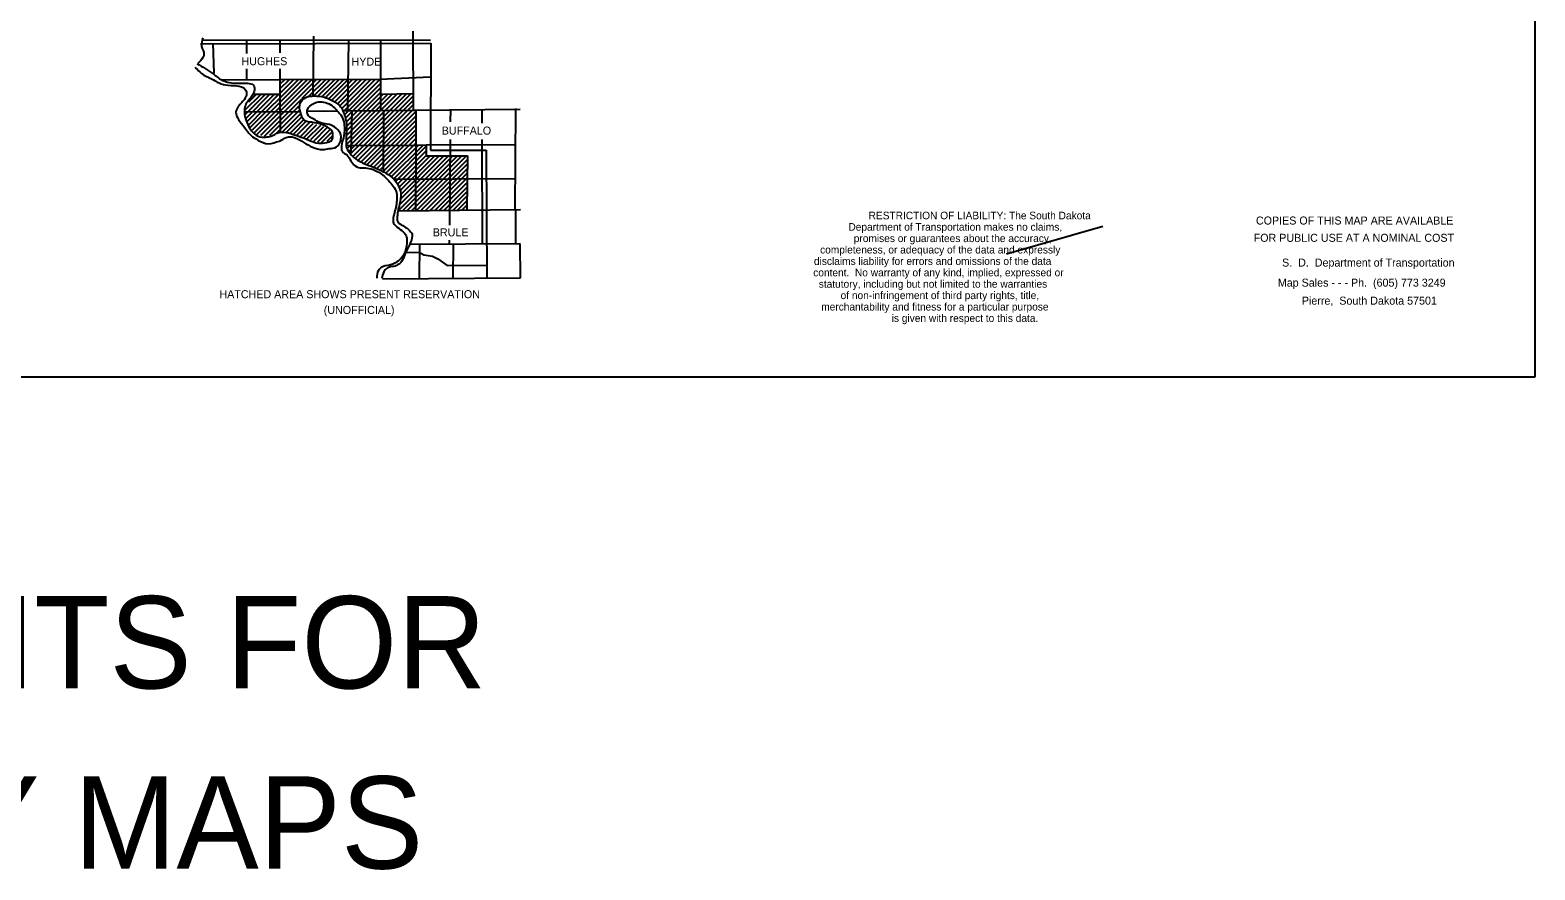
# Model space of a CAD drawing. Extents: x 1225394 to 1640443, y 15921640 to 16349879.
# Drawn here: x 1498484 to 1592476, y 15922657 to 15975072 of the extents above; entities that cross this region are included whole.
import ezdxf

# ---------------------------------------------------------------- set-up
doc = ezdxf.new("R2010")
doc.units = 0
for name, color, linetype in [('L20', 7, 'Continuous'), ('L23', 7, 'Continuous'), ('L26', 7, 'Continuous'), ('L31', 7, 'Continuous'), ('L33', 7, 'Continuous')]:
    doc.layers.add(name, color=color, linetype=linetype)

msp = doc.modelspace()

# ---------------------------------------------------------------- linework, layer by layer
at = {"layer": 'L20'}
msp.add_line((1559462, 15961099), (1565479, 15962835), dxfattribs=at)
at = {"layer": 'L23'}
for p, q in [((1592476, 16323869), (1592476, 15953403)), ((1592476, 15953403), (1434571, 15953403))]:
    msp.add_line(p, q, dxfattribs=at)
at = {"layer": 'L31'}
for p, q in [((1522396, 15974998), (1522402, 15970066)), ((1509123, 15974206), (1523521, 15974248)), ((1509218, 15974475), (1523495, 15974449)), ((1509904, 15974237), (1509952, 15972389)), ((1512006, 15974475), (1512006, 15973614)), ((1514086, 15974465), (1514086, 15973646)), ((1516177, 15974692), (1516145, 15971006)), ((1518363, 15974465), (1518304, 15970024)), ((1520379, 15974459), (1520369, 15972025)), ((1523521, 15974248), (1523495, 15967574)), ((1512006, 15972648), (1512006, 15971988)), ((1514086, 15972648), (1514086, 15971999)), ((1520337, 15972015), (1523489, 15972147)), ((1520369, 15972025), (1520364, 15971080)), ((1510480, 15971972), (1514054, 15971988)), ((1514086, 15971988), (1520337, 15972015)), ((1514086, 15971988), (1514086, 15971064)), ((1520364, 15971080), (1522402, 15971117)), ((1512386, 15971064), (1514086, 15971064)), ((1514086, 15971075), (1514096, 15968715)), ((1520364, 15971048), (1520364, 15970082)), ((1528796, 15970172), (1528753, 15963857)), ((1511853, 15969966), (1515311, 15969998)), ((1515797, 15970008), (1517660, 15970024)), ((1518072, 15970024), (1529102, 15970130)), ((1518584, 15970029), (1518526, 15967363)), ((1520564, 15970050), (1520538, 15966238)), ((1522576, 15970056), (1522571, 15967896)), ((1524735, 15970114), (1524730, 15969338)), ((1526694, 15970098), (1526694, 15969258)), ((1518246, 15967864), (1522576, 15967896)), ((1522571, 15967859), (1522555, 15963825)), ((1522571, 15967896), (1523231, 15967907)), ((1523231, 15967907), (1528769, 15967938)), ((1523231, 15967859), (1523231, 15967226)), ((1523495, 15967574), (1526963, 15967574)), ((1524720, 15968234), (1524672, 15962896)), ((1526705, 15968234), (1526721, 15961713)), ((1526963, 15967574), (1527006, 15959580)), ((1523231, 15967226), (1525797, 15967215)), ((1525797, 15967215), (1525754, 15963830)), ((1521256, 15965774), (1528796, 15965800)), ((1521509, 15963799), (1529118, 15963883)), ((1528811, 15963846), (1528801, 15961724)), ((1529096, 15961740), (1522264, 15961697)), ((1522813, 15961708), (1522787, 15959580)), ((1524661, 15961951), (1524661, 15961708)), ((1524910, 15961729), (1524894, 15959559)), ((1529118, 15959606), (1529096, 15961740)), ((1520496, 15959538), (1529118, 15959606))]:
    msp.add_line(p, q, dxfattribs=at)
for points in [[(1512254, 15969005), (1515247, 15971988)], [(1512380, 15968847), (1515527, 15971988)], [(1512502, 15968688), (1515812, 15971988)], [(1512671, 15968572), (1516087, 15971988)], [(1512898, 15968514), (1516377, 15971999)], [(1514086, 15971407), (1514677, 15971999)], [(1514086, 15971692), (1514403, 15971999)], [(1514086, 15971967), (1514123, 15971999)], [(1514086, 15971122), (1514962, 15971988)], [(1515464, 15970800), (1516662, 15971999)], [(1515902, 15970959), (1516948, 15971999)], [(1516214, 15970980), (1517227, 15971999)], [(1516478, 15970964), (1517512, 15971999)], [(1516747, 15970948), (1517798, 15971999)], [(1516963, 15970879), (1518077, 15971999)], [(1517153, 15970790), (1518363, 15972009)], [(1517338, 15970700), (1518648, 15972009)], [(1517528, 15970600), (1518928, 15972009)], [(1517718, 15970504), (1519213, 15972009)], [(1517856, 15970357), (1519498, 15972009)], [(1517977, 15970209), (1519778, 15972009)], [(1518062, 15969998), (1520063, 15972009)], [(1518130, 15969792), (1520342, 15972009)], [(1518194, 15969575), (1520353, 15971729)], [(1518252, 15969348), (1520353, 15971450)], [(1518252, 15969063), (1520353, 15971164)], [(1518304, 15967706), (1521689, 15971080)], [(1518405, 15967521), (1521969, 15971080)], [(1518526, 15967363), (1522264, 15971091)], [(1511921, 15969797), (1513172, 15971059)], [(1511926, 15970093), (1512898, 15971059)], [(1512006, 15969596), (1513463, 15971064)], [(1512085, 15969401), (1513743, 15971064)], [(1512153, 15970600), (1512613, 15971059)], [(1512164, 15969190), (1514028, 15971064)], [(1513120, 15968456), (1515427, 15970763)], [(1513468, 15968524), (1515295, 15970346)], [(1518252, 15967933), (1521393, 15971075)], [(1518252, 15968213), (1521103, 15971064)], [(1518252, 15968498), (1520812, 15971059)], [(1518252, 15968783), (1520522, 15971048)], [(1518664, 15967204), (1522396, 15970937)], [(1518796, 15967057), (1522396, 15970663)], [(1518980, 15966956), (1522396, 15970383)], [(1513922, 15968688), (1515348, 15970114)], [(1514260, 15968746), (1515385, 15969871)], [(1514503, 15968709), (1515438, 15969639)], [(1514719, 15968646), (1515538, 15969459)], [(1514936, 15968572), (1515712, 15969359)], [(1515152, 15968509), (1515944, 15969301)], [(1515369, 15968440), (1516171, 15969248)], [(1519160, 15966856), (1522396, 15970098)], [(1519345, 15966756), (1522571, 15969992)], [(1519545, 15966682), (1522571, 15969707)], [(1519746, 15966597), (1522571, 15969422)], [(1515585, 15968371), (1516404, 15969190)], [(1515797, 15968308), (1516636, 15969142)], [(1516013, 15968239), (1516837, 15969063)], [(1516230, 15968171), (1517037, 15968984)], [(1516446, 15968107), (1517238, 15968889)], [(1516689, 15968065), (1517301, 15968683)], [(1517037, 15968134), (1517354, 15968451)], [(1519947, 15966513), (1522571, 15969132)], [(1520147, 15966434), (1522571, 15968847)], [(1520337, 15966339), (1522560, 15968567)], [(1520522, 15966233), (1522560, 15968282)], [(1520696, 15966133), (1522560, 15967996)], [(1520881, 15966032), (1522734, 15967891)], [(1521034, 15965916), (1523014, 15967880)], [(1521214, 15965800), (1523209, 15967806)], [(1521335, 15965642), (1523231, 15967532)], [(1521435, 15965457), (1523236, 15967257)], [(1521530, 15963857), (1524873, 15967199)], [(1521536, 15965272), (1523452, 15967199)], [(1521562, 15964174), (1524588, 15967199)], [(1521604, 15964490), (1524302, 15967199)], [(1521604, 15965066), (1523737, 15967199)], [(1521631, 15964807), (1524023, 15967199)], [(1521779, 15963825), (1525152, 15967199)], [(1522064, 15963825), (1525438, 15967199)], [(1522344, 15963825), (1525717, 15967199)], [(1522639, 15963830), (1525786, 15966983)], [(1522919, 15963830), (1525786, 15966698)], [(1523204, 15963830), (1525786, 15966412)], [(1523495, 15963841), (1525786, 15966133)], [(1523780, 15963841), (1525781, 15965842)], [(1524060, 15963841), (1525781, 15965557)], [(1524345, 15963841), (1525781, 15965272)], [(1524635, 15963846), (1525781, 15964992)], [(1524920, 15963857), (1525770, 15964707)], [(1525205, 15963857), (1525770, 15964422)], [(1525496, 15963867), (1525770, 15964142)], [(1521969, 15961196), (1522777, 15961222), (1523072, 15961048), (1523621, 15960963), (1523959, 15960805), (1524545, 15960372), (1526995, 15960409)]]:
    msp.add_lwpolyline(points, dxfattribs=at)
msp.add_spline([(1509281, 15974581), (1509197, 15974058), (1509345, 15973540), (1509281, 15973356), (1508954, 15972997)], degree=3, dxfattribs=at)
at = {"layer": 'L33'}
for points in [[(1508912, 15972976), (1509920, 15972342), (1510469, 15971956), (1510929, 15971798), (1512069, 15971756), (1512439, 15971640), (1512486, 15971238), (1512264, 15970874), (1511905, 15970283), (1511879, 15969813), (1512021, 15969316), (1512322, 15968783), (1512729, 15968451), (1513209, 15968398), (1513537, 15968456), (1513627, 15968498), (1514186, 15968709), (1514778, 15968609), (1515897, 15968208), (1516488, 15968018), (1517027, 15968065), (1517301, 15968171), (1517396, 15968588), (1517328, 15968804), (1517127, 15968973), (1516747, 15969158), (1516076, 15969316), (1515670, 15969406), (1515406, 15969808), (1515337, 15970098), (1515321, 15970167), (1515411, 15970615), (1515839, 15970922), (1516103, 15970959), (1516689, 15970922), (1517396, 15970658), (1517930, 15970214), (1518136, 15969707), (1518209, 15969475), (1518236, 15968572), (1518231, 15967864)], [(1508785, 15972759), (1509429, 15972215), (1509688, 15972088), (1510696, 15971650), (1511926, 15971355), (1512006, 15971138), (1511868, 15970747), (1511435, 15970230), (1511356, 15970056), (1511430, 15969623), (1511779, 15969132), (1512285, 15968498), (1512713, 15968213), (1513363, 15967981), (1514054, 15968150), (1514112, 15968171), (1514471, 15968371), (1514804, 15968414), (1515036, 15968350), (1516129, 15967764), (1516763, 15967622), (1517169, 15967674), (1517613, 15967780), (1517856, 15968081), (1517903, 15968271), (1517903, 15968509), (1517618, 15968931), (1517180, 15969174), (1516652, 15969280), (1516161, 15969533), (1516076, 15969580), (1515870, 15969723), (1515828, 15970156), (1516119, 15970441), (1516393, 15970573), (1516810, 15970584), (1517264, 15970399), (1517813, 15969871), (1518046, 15969464), (1518114, 15968989), (1518051, 15968329), (1517930, 15967664), (1518030, 15967442), (1518204, 15967326), (1518706, 15966666), (1519102, 15966481), (1519213, 15966476), (1519646, 15966439), (1520168, 15966249), (1520818, 15965742), (1521103, 15965409), (1521330, 15965055), (1521393, 15964522), (1521351, 15964105), (1521156, 15963250), (1521161, 15963091), (1521319, 15962859), (1521979, 15962225), (1522021, 15961930), (1521546, 15960715), (1521472, 15960657), (1521145, 15960457), (1520496, 15960298), (1520237, 15960071), (1520137, 15959596)], [(1518231, 15967849), (1518231, 15967817), (1518405, 15967463), (1518722, 15967104), (1519339, 15966750), (1520511, 15966249), (1520570, 15966217), (1521113, 15965858), (1521504, 15965341), (1521631, 15964897), (1521552, 15964205), (1521414, 15963292), (1521451, 15963097), (1521578, 15962980), (1522254, 15962489), (1522354, 15962283), (1522338, 15962099), (1521895, 15961074), (1521689, 15960625), (1521435, 15960414), (1521134, 15960309), (1521076, 15960309), (1520786, 15960214), (1520580, 15959981), (1520464, 15959559)]]:
    msp.add_spline(points, degree=3, dxfattribs=at)

# ---------------------------------------------------------------- texts
at = {"layer": 'L20'}
for s, p in [('RESTRICTION OF LIABILITY: The South Dakota ', (1550859, 15963265)), ('Department of Transportation makes no claims,', (1549596, 15962553)), ('promises or guarantees about the accuracy, ', (1549932, 15961841)), ('disclaims liability for errors and omissions of the data ', (1547443, 15960417)), ('completeness, or adequacy of the data and expressly ', (1547828, 15961129)), ('content.  No warranty of any kind, implied, expressed or ', (1547399, 15959705)), ('statutory, including but not limited to the warranties ', (1547745, 15958994)), ('merchantability and fitness for a particular purpose ', (1547900, 15957570)), ('of non-infringement of third party rights, title, ', (1549109, 15958282)), ('is given with respect to this data.', (1552298, 15956858))]:
    msp.add_text(s, height=473.93, dxfattribs=at).set_placement(p)
at = {"layer": 'L23'}
for s, p in [('COPIES OF THIS MAP ARE AVAILABLE', (1575051, 15962936)), ('FOR PUBLIC USE AT A NOMINAL COST', (1574909, 15961859)), ('S.  D.  Department of Transportation', (1576683, 15960312)), ('Map Sales - - - Ph.  (605) 773 3249', (1576419, 15959060)), ('Pierre,  South Dakota 57501', (1577918, 15957936))]:
    msp.add_text(s, height=499.97, rotation=0.00108, dxfattribs=at).set_placement(p)
at = {"layer": 'L26'}
for s, rotation, p in [('MATCH POINTS FOR', 0.00001, (1450386, 15933983)), ('1/2" COUNTY MAPS', 0.00002, (1450971, 15922738))]:
    msp.add_text(s, height=5759.71, rotation=rotation, dxfattribs=at).set_placement(p)
at = {"layer": 'L31'}
for s, height, p in [('HUGHES', 500, (1511689, 15972880)), ('HYDE', 500, (1518563, 15972854)), ('BUFFALO', 500, (1524197, 15968551)), ('BRULE', 500, (1523637, 15962199)), ('HATCHED AREA SHOWS PRESENT RESERVATION', 499.96, (1510311, 15958339)), ('(UNOFFICIAL)', 499.96, (1516826, 15957357))]:
    msp.add_text(s, height=height, rotation=0.00001, dxfattribs=at).set_placement(p)

doc.saveas('drawing.dxf')
